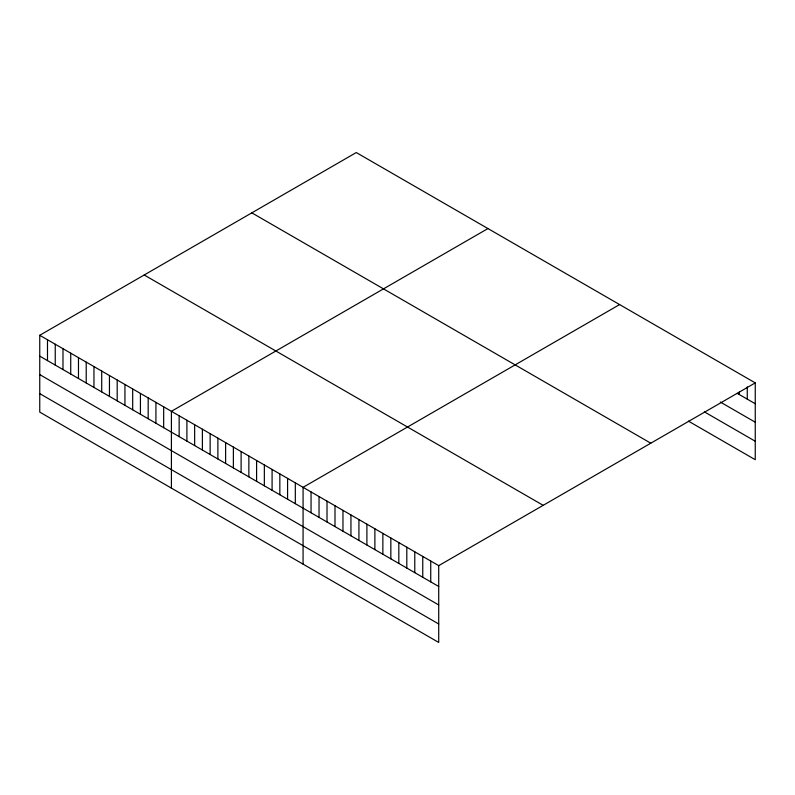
<?xml version="1.0" encoding="UTF-8"?>
<svg xmlns="http://www.w3.org/2000/svg" width="795" height="795" viewBox="0 0 795 795"><rect width="100%" height="100%" fill="white"/><g stroke="black" fill="none" stroke-linecap="round" stroke-linejoin="round"><path stroke-width="1.19" d="M39.75 335.291L438.721 565.643L438.721 642.449L39.75 412.108L39.75 335.291L356.279 152.551L755.25 382.892L755.25 459.709L688.42 421.121M487.941 228.562L171.412 411.313L171.412 488.12M619.603 304.574L303.074 487.325L303.074 564.132M438.721 565.643L755.25 382.892M737.293 393.376L755.25 403.741M720.34 402.051L755.25 422.205M704.38 411.87L755.25 441.235M251.826 212.851L650.797 443.203M144.203 274.991L543.174 505.332M39.75 356.14L438.721 586.481M39.75 374.604L438.721 604.955M39.75 393.634L438.721 623.986M747.27 386.867L747.27 399.13M739.29 392.074L739.29 394.519M430.741 561.031L430.741 581.88M422.761 556.43L422.761 577.269M414.781 551.819L414.781 572.658M406.802 547.208L406.802 568.057M398.822 542.607L398.822 563.446M390.842 537.996L390.842 558.845M382.862 533.395L382.862 554.234M374.882 528.784L374.882 549.633M366.902 524.173L366.902 545.022M358.923 519.572L358.923 540.411M350.943 514.961L350.943 535.81M342.973 510.36L342.973 531.199M334.993 505.749L334.993 526.598M327.013 501.148L327.013 521.987M319.034 496.537L319.034 517.376M311.054 491.926L311.054 512.775M295.323 482.853L295.323 503.692M287.581 478.381L287.581 499.22M279.84 473.909L279.84 494.748M272.089 469.438L272.089 490.276M264.347 464.966L264.347 485.805M256.606 460.494L256.606 481.343M248.855 456.022L248.855 476.871M241.114 451.55L241.114 472.399M233.372 447.078L233.372 467.927M225.621 442.606L225.621 463.455M217.88 438.134L217.88 458.983M210.138 433.663L210.138 454.511M202.387 429.191L202.387 450.04M194.646 424.719L194.646 445.568M186.905 420.247L186.905 441.096M179.153 415.785L179.153 436.624M163.671 406.841L163.671 427.68M155.919 402.369L155.919 423.208M148.178 397.897L148.178 418.736M140.427 393.426L140.427 414.265M132.686 388.954L132.686 409.793M124.944 384.482L124.944 405.321M117.193 380.01L117.193 400.849M109.452 375.538L109.452 396.377M101.71 371.066L101.71 391.915M93.959 366.594L93.959 387.443M86.218 362.123L86.218 382.971M78.476 357.651L78.476 378.5M70.725 353.179L70.725 374.028M62.984 348.707L62.984 369.556M55.243 344.235L55.243 365.084M47.491 339.763L47.491 360.612"/></g></svg>
